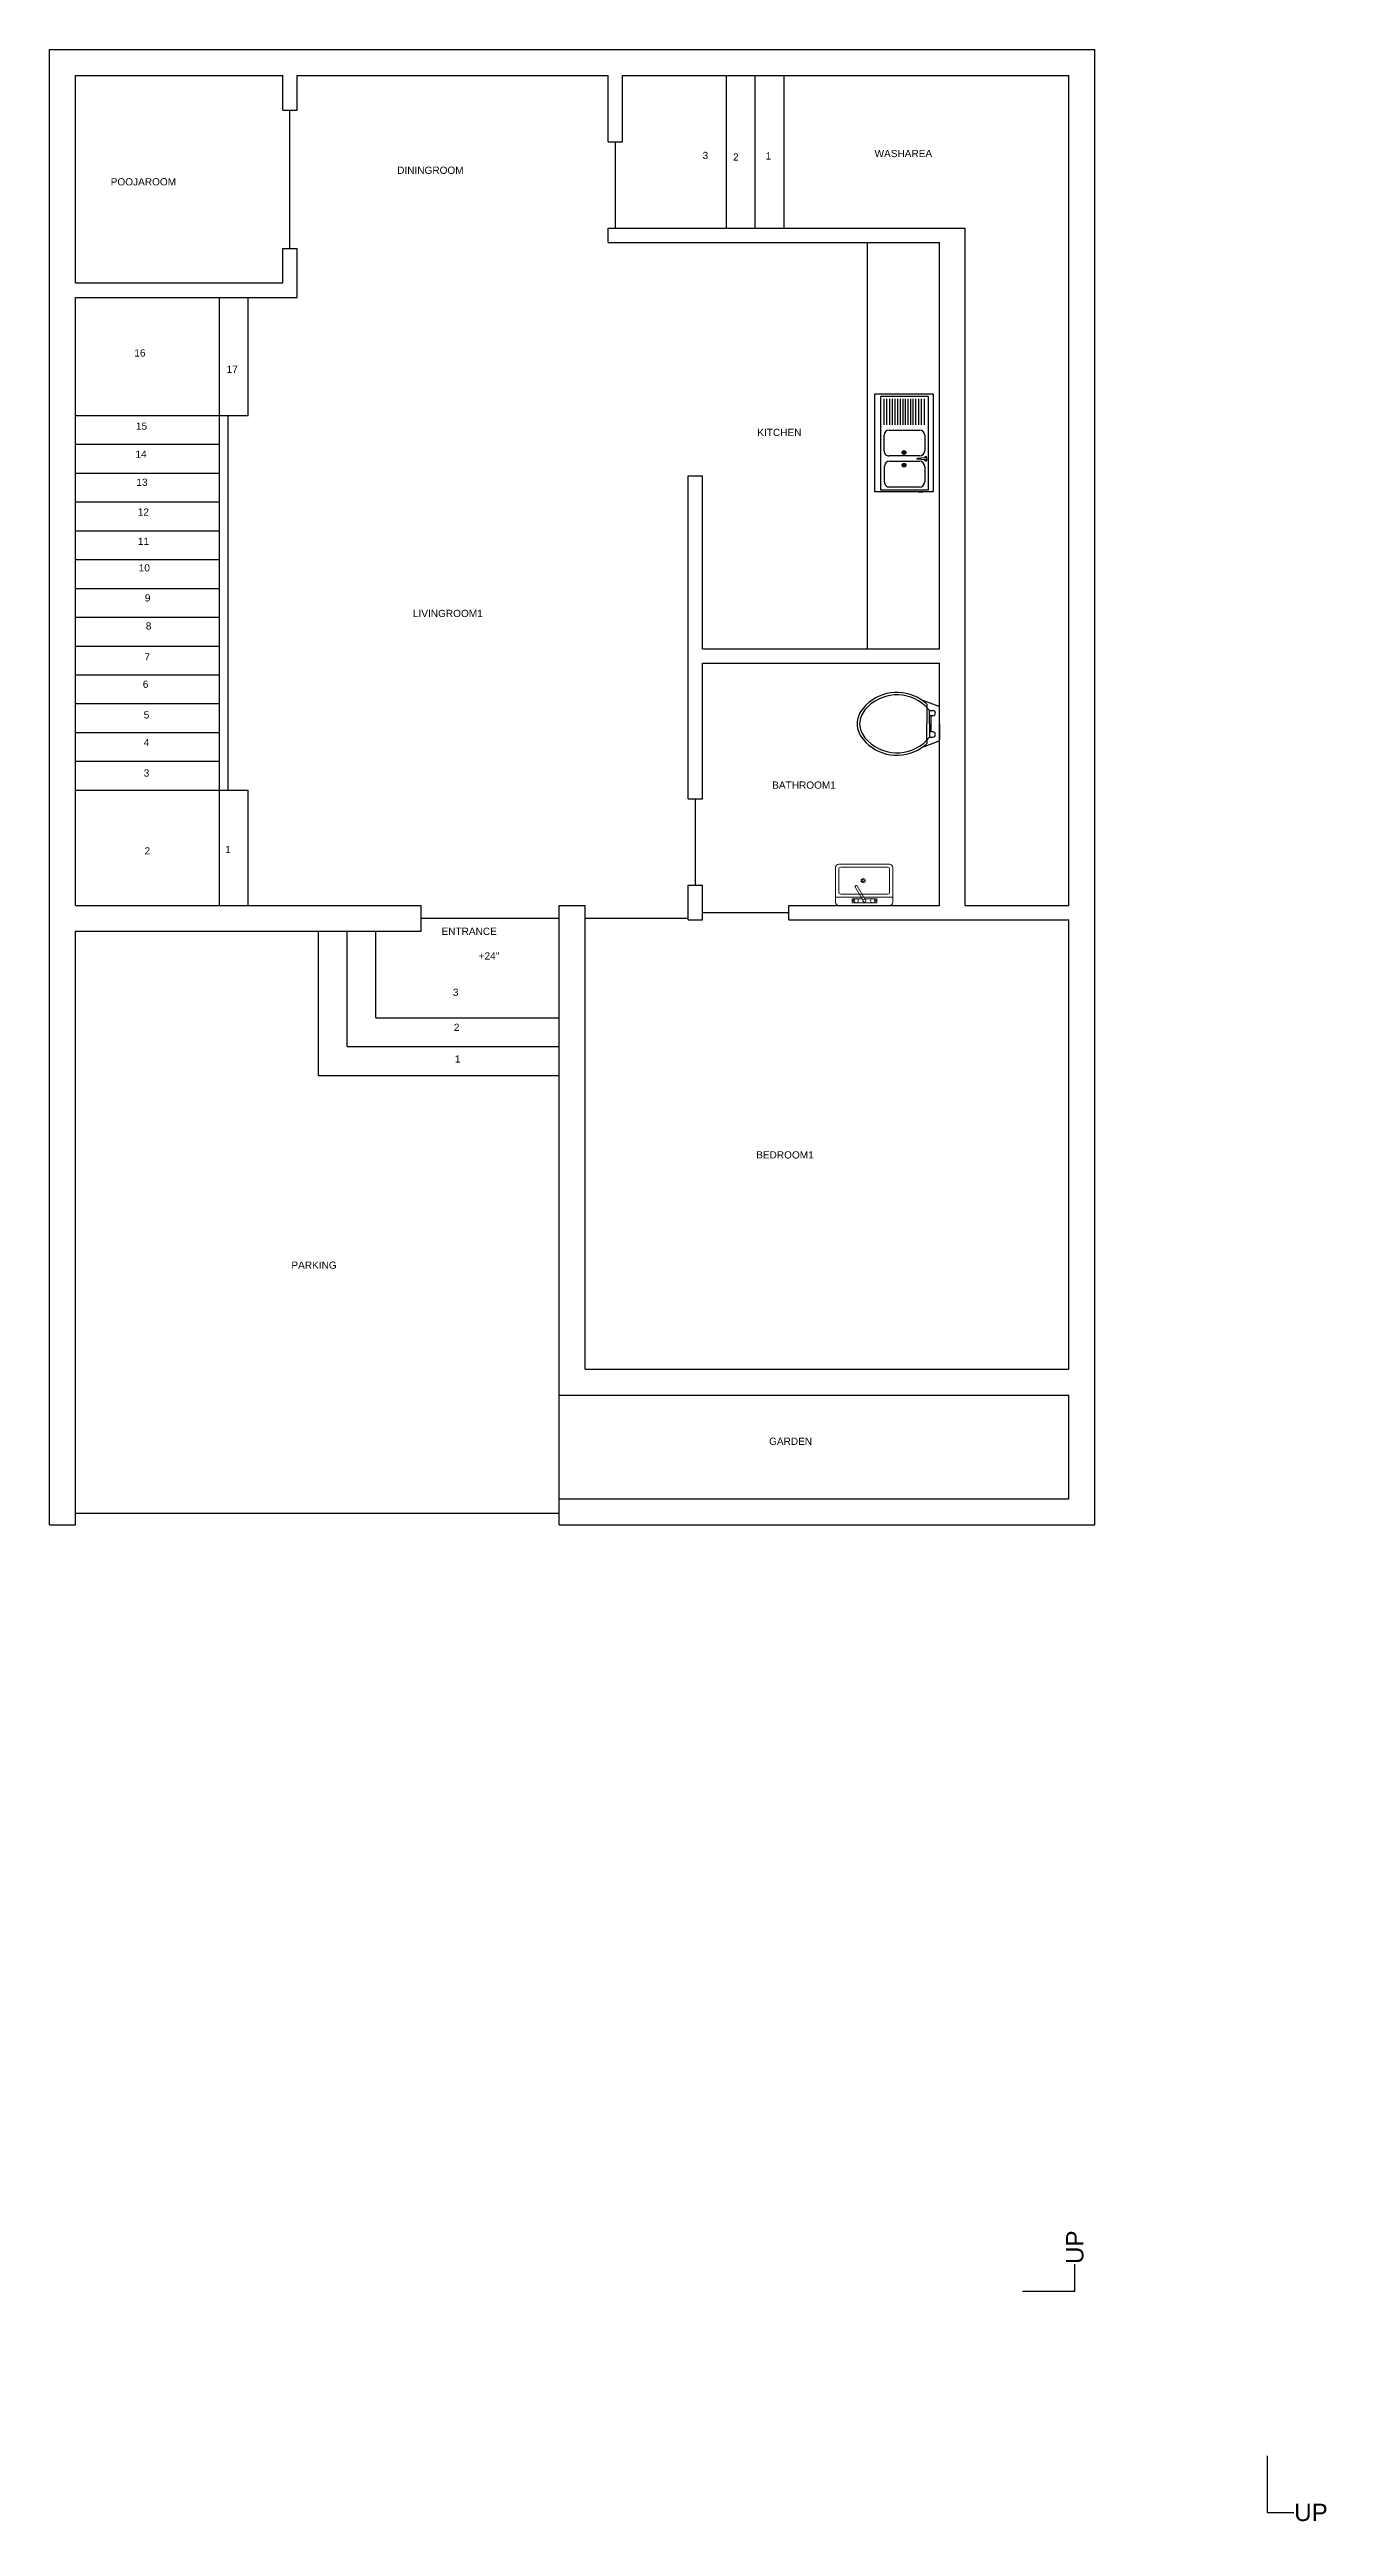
# Model space of a CAD drawing. Header units: feet. Extents: x 0 to 1504, y -348 to 512.
# Drawn here: x 0 to 443, y -348 to 512 of the extents above; entities that cross this region are included whole.
import ezdxf
from ezdxf import colors
from ezdxf.entities.mleader import LeaderData, LeaderLine
from ezdxf.math import Vec2, Vec3

# ---------------------------------------------------------------- set-up
doc = ezdxf.new("R2010")
doc.units = ezdxf.units.FT
doc.header["$MEASUREMENT"] = 0
for name, color, linetype in [('BathRoom1', 7, 'Continuous'), ('BedRoom1', 7, 'Continuous'), ('Boundary', 7, 'Continuous'), ('DiningRoom', 7, 'Continuous'), ('Door2.6fPanel', 7, 'Continuous'), ('Door3fPanel', 7, 'Continuous'), ('Door4fPanel', 7, 'Continuous'), ('Entrance_Staircase', 7, 'Continuous'), ('Garden', 7, 'Continuous'), ('Kitchen', 7, 'Continuous'), ('LivingRoom1', 7, 'Continuous'), ('Main_gate', 7, 'Continuous'), ('Parking', 7, 'Continuous'), ('PoojaRoom', 7, 'Continuous'), ('Sink', 7, 'Continuous'), ('Staircase', 7, 'Continuous'), ('Staircase_innerwall', 7, 'Continuous'), ('Staircase_outertwall', 7, 'Continuous'), ('WashArea', 7, 'Continuous'), ('WashArea_Staircase', 7, 'Continuous'), ('WashBasin', 7, 'Continuous'), ('WC', 7, 'Continuous')]:
    doc.layers.add(name, color=color, linetype=linetype)
doc.styles.get("Standard").update_dxf_attribs({"font": 'arial.ttf'})

# ---------------------------------------------------------------- blocks, each defined once
blk = doc.blocks.new('WashBasin')
at = {"color": 0, "lineweight": 0}
for p, q in [((-8.84, 0), (8.84, 0)), ((-9.91, -13.21), (-9.91, -1.07)), ((-9.91, -2.86), (9.91, -2.86)), ((-8.84, -12.49), (-8.84, -4.64)), ((-8.12, -3.93), (8.12, -3.93)), ((-4.38, -2.31), (-4.38, -0.88)), ((-4.38, -0.88), (4.19, -0.88)), ((-0.1, -2.31), (-4.38, -2.31)), ((-4.02, -1.42), (-4.02, -1.78)), ((-3.62, -1.42), (-4.02, -1.42)), ((-4.02, -1.78), (-3.62, -1.78)), ((-0.2, -2.13), (2.45, -6.72)), ((3.07, -6.37), (0.42, -1.77)), ((4.19, -2.31), (0.73, -2.31)), ((3.43, -1.42), (3.83, -1.42)), ((3.83, -1.78), (3.43, -1.78)), ((3.83, -1.42), (3.83, -1.78)), ((4.19, -0.88), (4.19, -2.31)), ((8.84, -4.64), (8.84, -12.49)), ((9.91, -1.07), (9.91, -13.21)), ((8.84, -14.28), (-8.84, -14.28)), ((8.12, -13.21), (-8.12, -13.21))]:
    blk.add_line(p, q, dxfattribs=at)
for centre, radius in [((-2.95, -1.6), 0.714), ((-0.1, -1.6), 0.535), ((0.33, -8.57), 0.714), ((0.33, -8.57), 0.357), ((2.76, -1.6), 0.714)]:
    blk.add_circle(centre, radius, dxfattribs=at)
for centre, radius, start, end in [((-8.84, -1.07), 1.07, 90, 180), ((8.84, -1.07), 1.07, 0, 90), ((-8.12, -4.64), 0.714, 90, 180), ((2.76, -6.54), 0.357, 210, 30), ((8.12, -4.64), 0.714, 0, 90), ((-8.84, -13.21), 1.07, 180, 270), ((-8.12, -12.49), 0.714, 180, 270), ((8.12, -12.49), 0.714, 270, 0), ((8.84, -13.21), 1.07, 270, 0)]:
    blk.add_arc(centre, radius, start, end, dxfattribs=at)
blk = doc.blocks.new('Sink')
at = {"color": 0}
for p, q in [((0, 20.24), (33.82, 20.24)), ((0, 20.24), (0, 0)), ((0.72, 18.64), (0.72, 2)), ((33.1, 18.64), (0.72, 18.64)), ((10.61, 17.27), (1.62, 17.27)), ((14.21, 17.33), (19.61, 17.33)), ((22.09, 18.05), (22.08, 17.34)), ((22.08, 17.34), (22.27, 14.83)), ((22.74, 18.05), (22.09, 18.05)), ((22.74, 17.34), (22.54, 14.83)), ((22.74, 18.05), (22.74, 17.34)), ((25.01, 17.33), (30.4, 17.33)), ((33.1, 2), (33.1, 18.64)), ((33.82, 20.24), (33.82, 0)), ((10.61, 16.27), (1.62, 16.27)), ((10.61, 15.27), (1.62, 15.27)), ((10.61, 14.27), (1.62, 14.27)), ((10.61, 13.27), (1.62, 13.27)), ((1.62, 12.37), (10.61, 12.37)), ((1.62, 11.47), (10.61, 11.47)), ((1.62, 10.57), (10.61, 10.57)), ((1.62, 9.68), (10.61, 9.68)), ((1.62, 8.78), (10.61, 8.78)), ((12.41, 5.03), (12.41, 15.53)), ((19.7, 10.31), (20.12, 10.12)), ((19.75, 10.42), (20.17, 10.23)), ((19.92, 9.7), (20.12, 10.12)), ((20.04, 9.64), (20.23, 10.07)), ((20.17, 10.23), (20.36, 10.65)), ((20.23, 10.07), (20.65, 9.87)), ((20.28, 10.18), (20.47, 10.59)), ((20.28, 10.18), (20.7, 9.98)), ((21.41, 15.53), (21.41, 5.03)), ((22.27, 14.83), (22.3, 14.7)), ((22.3, 14.7), (22.36, 14.64)), ((22.36, 14.64), (22.41, 14.62)), ((22.45, 14.64), (22.41, 14.62)), ((22.51, 14.7), (22.45, 14.64)), ((22.54, 14.83), (22.51, 14.7)), ((23.21, 5.12), (23.21, 15.53)), ((24.11, 10.31), (24.53, 10.12)), ((24.16, 10.42), (24.58, 10.23)), ((24.34, 9.7), (24.53, 10.12)), ((24.45, 9.64), (24.64, 10.07)), ((24.58, 10.23), (24.77, 10.65)), ((24.64, 10.07), (25.06, 9.87)), ((24.7, 10.18), (24.89, 10.59)), ((24.7, 10.18), (25.12, 9.98)), ((32.2, 15.53), (32.2, 5.12)), ((33.82, 15.07), (33.82, 16.67)), ((33.82, 0), (0, 0)), ((0.72, 2), (33.1, 2)), ((1.62, 7.88), (10.61, 7.88)), ((1.62, 6.98), (10.61, 6.98)), ((1.62, 6.08), (10.61, 6.08)), ((1.62, 5.08), (10.61, 5.08)), ((1.62, 5.08), (10.61, 5.08)), ((1.62, 4.08), (10.61, 4.08)), ((1.62, 3.08), (10.61, 3.08)), ((19.61, 3.23), (14.21, 3.23)), ((30.4, 3.32), (25.01, 3.32))]:
    blk.add_line(p, q, dxfattribs=at)
for points in [[(21.83, 17.38, 0.17747), (21.88, 17.4, 0.103681), (21.94, 17.48, 0.06385), (21.97, 17.57, 0.050025), (21.98, 17.7, 0.050025), (21.97, 17.83, 0.06385), (21.93, 17.92, 0.103681), (21.88, 18, 0.17747), (21.82, 18.01, 0.17747), (21.77, 18, 0.103681), (21.72, 17.92, 0.06385), (21.68, 17.83, 0.050025), (21.67, 17.7, 0.050025), (21.69, 17.57, 0.06385), (21.72, 17.47, 0.103681), (21.78, 17.4, 0.17747)], [(23, 17.39, -0.17747), (22.95, 17.41, -0.103681), (22.89, 17.48, -0.06385), (22.86, 17.58, -0.050025), (22.84, 17.71, -0.050025), (22.86, 17.83, -0.06385), (22.89, 17.93, -0.103681), (22.94, 18, -0.17747), (23, 18.02, -0.17747), (23.05, 18, -0.103681), (23.11, 17.93, -0.06385), (23.14, 17.83, -0.050025), (23.15, 17.71, -0.050025), (23.14, 17.58, -0.06385), (23.11, 17.48, -0.103681), (23.05, 17.41, -0.17747)]]:
    blk.add_lwpolyline(points, format="xyb", close=True, dxfattribs=at)
for points in [[(21.91, 17.96), (22.12, 17.93)], [(22.11, 17.5), (21.91, 17.44)], [(22.91, 17.96), (22.71, 17.93)], [(22.72, 17.5), (22.92, 17.44)]]:
    blk.add_lwpolyline(points, dxfattribs=at)
for centre, radius in [((20.2, 10.15), 0.648), ((20.2, 10.15), 0.53), ((24.61, 10.15), 0.648), ((24.61, 10.15), 0.53)]:
    blk.add_circle(centre, radius, dxfattribs=at)
for centre, start, end in [((14.21, 15.53), 90, 180), ((19.61, 15.53), 0, 90), ((25.01, 15.53), 90, 180), ((30.4, 15.53), 0, 90), ((14.21, 5.03), 180, 270), ((19.61, 5.03), 270, 0), ((25.01, 5.12), 180, 270), ((30.4, 5.12), 270, 0)]:
    blk.add_arc(centre, 1.8, start, end, dxfattribs=at)
blk = doc.blocks.new('Toilet sheet')
at = {"layer": 'WC'}
for p, q in [((0, 0), (-5.46, 0)), ((0, 0), (5.46, 0)), ((-6.13, -0.46), (-8.37, -6.29)), ((-6.82, -4.33), (-5.62, -4.33)), ((-5.62, -4.33), (0, -4.33)), ((-4.64, -3.46), (-4.64, -2.26)), ((0, -3.46), (-4.64, -3.46)), ((-2.81, -2.26), (-2.81, -2.89)), ((2.81, -2.89), (-2.81, -2.89)), ((-2.81, -2.89), (-2.81, -3.46)), ((0, -3.46), (4.64, -3.46)), ((5.62, -4.33), (0, -4.33)), ((2.81, -2.26), (2.81, -2.89)), ((2.81, -2.89), (2.81, -3.46)), ((4.64, -3.46), (4.64, -2.26)), ((5.62, -4.33), (6.82, -4.33)), ((6.13, -0.46), (8.37, -6.29))]:
    blk.add_line(p, q, dxfattribs=at)
for centre, radius, start, end in [((-5.46, -0.72), 0.716, 90, 158.95862), ((5.46, -0.72), 0.716, 21.04138, 90), ((4.36, -14.74), 15.28, 146.4185, 230.42938), ((4.36, -14.74), 14.42, 137.04176, 230.42938), ((4.36, -14.74), 15.28, 137.04176, 146.4185), ((4.36, -14.74), 14.42, 133.7957, 137.04176), ((4.36, -14.74), 14.42, 128.59147, 133.7957), ((-3.72, -2.26), 0.911, 0, 180), ((3.72, -2.26), 0.911, 0, 180), ((-4.36, -14.74), 14.42, 46.2043, 51.40853), ((-4.36, -14.74), 14.42, 309.57062, 46.2043), ((-4.36, -14.74), 15.28, 309.57062, 33.5815), ((-4.36, -14.74), 15.28, 33.5815, 42.95824), ((0.37, -19.56), 9.02, 230.42938, 267.62402), ((0.37, -19.56), 8.16, 230.42938, 267.37533), ((-0.37, -19.56), 8.16, 272.62467, 309.57062), ((-0.37, -19.56), 9.02, 272.37598, 309.57062)]:
    blk.add_arc(centre, radius, start, end, dxfattribs=at)

msp = doc.modelspace()

# ---------------------------------------------------------------- linework, layer by layer
at = {"layer": 'BathRoom1', "transparency": 33554559}
for p, q in [((226.77, 299), (309, 299)), ((226.77, 252), (226.77, 299)), ((309, 215), (309, 299)), ((221.77, 252), (226.77, 252)), ((221.77, 222), (226.77, 222)), ((226.77, 210), (226.77, 222)), ((256.77, 215), (309, 215))]:
    msp.add_line(p, q, dxfattribs=at)
at = {"layer": 'BedRoom1', "transparency": 33554559}
for p, q in [((186, 54), (186, 215)), ((256.77, 210), (256.77, 215)), ((221.77, 210), (226.77, 210)), ((256.77, 210), (354, 210)), ((354, 54), (354, 210)), ((186, 54), (354, 54))]:
    msp.add_line(p, q, dxfattribs=at)
at = {"layer": 'Boundary', "transparency": 33554559}
for p, q in [((0, 512), (363, 512)), ((0, 0), (0, 512)), ((363, 0), (363, 512)), ((0, 0), (9, 0)), ((177, 0), (363, 0))]:
    msp.add_line(p, q, dxfattribs=at)
at = {"layer": 'DiningRoom', "transparency": 33554559}
for p, q in [((86, 491), (86, 503)), ((86, 503), (194, 503)), ((194, 480), (194, 503)), ((194, 445), (194, 450)), ((86, 426), (86, 443))]:
    msp.add_line(p, q, dxfattribs=at)
at = {"layer": 'Door2.6fPanel', "transparency": 33554559}
for p, q in [((196.5, 450), (196.5, 480)), ((224.27, 222), (224.27, 252)), ((226.77, 212.5), (256.77, 212.5))]:
    msp.add_line(p, q, dxfattribs=at)
at = {"layer": 'Door3fPanel', "transparency": 33554559}
msp.add_line((186, 210.5), (221.77, 210.5), dxfattribs=at)
at = {"layer": 'Door4fPanel', "transparency": 33554559}
for p, q in [((83.5, 443), (83.5, 491)), ((129, 210.5), (177, 210.5))]:
    msp.add_line(p, q, dxfattribs=at)
at = {"layer": 'Entrance_Staircase', "transparency": 33554559}
for p, q in [((129, 206), (129, 215)), ((177, 215), (186, 215)), ((93.35, 156), (93.35, 206)), ((103.35, 166), (103.35, 206)), ((113.35, 176), (113.35, 206)), ((113.35, 176), (177, 176)), ((103.35, 166), (177, 166)), ((93.35, 156), (177, 156))]:
    msp.add_line(p, q, dxfattribs=at)
at = {"layer": 'Garden', "transparency": 33554559}
for p, q in [((177, 45), (354, 45)), ((354, 9), (354, 45)), ((177, 9), (354, 9))]:
    msp.add_line(p, q, dxfattribs=at)
at = {"layer": 'Kitchen', "transparency": 33554559}
for p, q in [((194, 445), (309, 445)), ((284, 304), (284, 445)), ((309, 304), (309, 445)), ((221.77, 364), (226.77, 364)), ((226.77, 304), (226.77, 364)), ((226.77, 304), (309, 304))]:
    msp.add_line(p, q, dxfattribs=at)
at = {"layer": 'LivingRoom1', "transparency": 33554559}
for p, q in [((221.77, 252), (221.77, 364)), ((221.77, 210), (221.77, 222))]:
    msp.add_line(p, q, dxfattribs=at)
at = {"layer": 'Main_gate', "transparency": 33554559}
msp.add_line((9, 4), (177, 4), dxfattribs=at)
at = {"layer": 'Parking', "transparency": 33554559}
for p, q in [((177, 0), (177, 215)), ((9, 0), (9, 206)), ((9, 206), (129, 206))]:
    msp.add_line(p, q, dxfattribs=at)
at = {"layer": 'PoojaRoom', "transparency": 33554559}
for p, q in [((9, 431), (9, 503)), ((9, 503), (81, 503)), ((81, 491), (81, 503)), ((81, 491), (86, 491)), ((81, 443), (86, 443)), ((81, 431), (81, 443)), ((9, 431), (81, 431))]:
    msp.add_line(p, q, dxfattribs=at)
at = {"layer": 'Staircase', "transparency": 33554559}
for p, q in [((69, 385), (69, 426)), ((9, 385), (69, 385)), ((9, 375), (59, 375)), ((9, 365), (59, 365)), ((9, 355), (59, 355)), ((9, 345), (59, 345)), ((9, 335), (59, 335)), ((9, 325), (59, 325)), ((9, 315), (59, 315)), ((9, 305), (59, 305)), ((9, 295), (59, 295)), ((9, 285), (59, 285)), ((9, 275), (59, 275)), ((9, 265), (59, 265)), ((9, 255), (69, 255)), ((69, 215), (69, 255))]:
    msp.add_line(p, q, dxfattribs=at)
at = {"layer": 'Staircase_innerwall', "transparency": 33554559}
for p, q in [((59, 215), (59, 426)), ((62, 255), (62, 385))]:
    msp.add_line(p, q, dxfattribs=at)
at = {"layer": 'Staircase_outertwall', "transparency": 33554559}
for p, q in [((9, 426), (86, 426)), ((9, 215), (9, 426)), ((9, 215), (129, 215))]:
    msp.add_line(p, q, dxfattribs=at)
at = {"layer": 'WashArea', "transparency": 33554559}
for p, q in [((199, 503), (354, 503)), ((354, 215), (354, 503)), ((194, 450), (318, 450)), ((318, 215), (318, 450)), ((318, 215), (354, 215))]:
    msp.add_line(p, q, dxfattribs=at)
at = {"layer": 'WashArea_Staircase', "transparency": 33554559}
for p, q in [((199, 480), (199, 503)), ((235.07, 450), (235.07, 503)), ((245.07, 450), (245.07, 503)), ((255.07, 450), (255.07, 503)), ((194, 480), (199, 480))]:
    msp.add_line(p, q, dxfattribs=at)

# ---------------------------------------------------------------- block references
at = {"layer": 'Sink', "transparency": 33554559, "rotation": 270}
msp.add_blockref('Sink', (286.57, 392.35), dxfattribs=at)
at = {"layer": 'WashBasin', "transparency": 33554559, "rotation": 180}
msp.add_blockref('WashBasin', (282.88, 215), dxfattribs=at)
at = {"layer": 'WC', "transparency": 33554559, "rotation": 269.9999999999999}
msp.add_blockref('Toilet sheet', (309, 277.99), dxfattribs=at)

# ---------------------------------------------------------------- texts
at = {"layer": 'BathRoom1', "transparency": 33554559, "insert": (250.94, 257.98), "char_height": 2.5, "attachment_point": 1}
msp.add_mtext('BATHROOM1', dxfattribs=at)
at = {"layer": 'BedRoom1', "transparency": 33554559, "insert": (245.38, 129.64), "char_height": 2.5, "attachment_point": 1}
msp.add_mtext('BEDROOM1', dxfattribs=at)
at = {"layer": 'DiningRoom', "transparency": 33554559, "insert": (120.72, 471.36), "char_height": 2.5, "attachment_point": 1}
msp.add_mtext('DININGROOM', dxfattribs=at)
at = {"layer": 'Entrance_Staircase', "transparency": 33554559, "char_height": 2.5, "attachment_point": 1}
for s, insert in [('ENTRANCE', (136.12, 207.24)), ("+24''", (149, 198.68)), ('3', (140.06, 186.07)), ('2', (140.39, 173.92)), ('1', (140.74, 162.94))]:
    msp.add_mtext(s, dxfattribs=dict(at, insert=insert))
at = {"layer": 'Garden', "transparency": 33554559, "insert": (249.86, 30.24), "char_height": 2.5, "attachment_point": 1}
msp.add_mtext('GARDEN', dxfattribs=at)
at = {"layer": 'Kitchen', "transparency": 33554559, "insert": (245.78, 380.38), "char_height": 2.5, "attachment_point": 1}
msp.add_mtext('KITCHEN ', dxfattribs=at)
at = {"layer": 'LivingRoom1', "transparency": 33554559, "insert": (126.19, 317.56), "char_height": 2.5, "attachment_point": 1}
msp.add_mtext('LIVINGROOM1', dxfattribs=at)
at = {"layer": 'Parking', "transparency": 33554559, "insert": (83.99, 91.39), "char_height": 2.5, "attachment_point": 1}
msp.add_mtext('PARKING', dxfattribs=at)
at = {"layer": 'PoojaRoom', "transparency": 33554559, "insert": (21.25, 467.35), "char_height": 2.5, "attachment_point": 1}
msp.add_mtext('POOJAROOM', dxfattribs=at)
at = {"layer": 'Staircase', "transparency": 33554559, "char_height": 2.5, "attachment_point": 1}
for s, insert in [('16', (29.46, 407.96)), ('17', (61.5, 402.28)), ('15', (30.01, 382.56)), ('14', (29.85, 372.84)), ('13', (30.17, 363.08)), ('12', (30.66, 352.75)), ('11', (30.66, 342.59)), ('10', (30.97, 333.36)), ('9', (33.11, 322.93)), ('8', (33.44, 313.21)), ('7', (32.95, 302.49)), ('6', (32.39, 292.99)), ('5', (32.71, 282.35)), ('4', (32.71, 272.77)), ('3', (32.71, 262.18)), ('2', (32.99, 235.15)), ('1', (61.01, 235.63))]:
    msp.add_mtext(s, dxfattribs=dict(at, insert=insert))
at = {"layer": 'WashArea', "transparency": 33554559, "insert": (286.49, 477.15), "char_height": 2.5, "attachment_point": 1}
msp.add_mtext('WASHAREA', dxfattribs=at)
at = {"layer": 'WashArea_Staircase', "transparency": 33554559, "char_height": 2.5, "attachment_point": 1}
for s, insert in [('3', (226.77, 476.5)), ('2', (237.34, 475.97)), ('1', (248.69, 476.32))]:
    msp.add_mtext(s, dxfattribs=dict(at, insert=insert))

# ---------------------------------------------------------------- leaders
at = {"layer": 'Entrance_Staircase', "transparency": 33554559}
ml = msp.add_multileader_mtext('Standard', dxfattribs=at)
ml.set_content('UP', color=256)
ml.set_leader_properties()
ml.build(insert=Vec2(0, 0))
ml.multileader.update_dxf_attribs({"dogleg_length": 0.36, "arrow_head_size": 0.18})
ctx = ml.context
ctx.base_point, ctx.char_height, ctx.arrow_head_size, ctx.landing_gap_size, ctx.plane_origin = Vec3(432.12, -342.78), 6, 0.18, 0.09, Vec3(422.76, -333.39)
notes = []
notes.append((ctx, [(0, (1, 1, 0), (422.76, -342.78), (1, 0), 9.36, [(0, [(422.76, -322.88)], 0, [])])]))
ctx.mtext.insert, ctx.mtext.flow_direction = Vec3(432.21, -339.73), 5
at = {"layer": 'Staircase', "transparency": 33554559}
ml = msp.add_multileader_mtext('Standard', dxfattribs=at)
ml.set_content('UP', color=256)
ml.set_leader_properties()
ml.build(insert=Vec2(0, 0))
ml.multileader.update_dxf_attribs({"dogleg_length": 0.36, "arrow_head_size": 0.18})
ctx = ml.context
ctx.base_point, ctx.char_height, ctx.arrow_head_size, ctx.landing_gap_size, ctx.plane_origin, ctx.plane_x_axis, ctx.plane_y_axis = Vec3(356.05, -256.61), 6, 0.18, 0.09, Vec3(346.66, -265.97), Vec3(0, 1), Vec3(-1, 0)
notes.append((ctx, [(0, (1, 1, 0), (356.05, -265.97), (0, 1), 9.36, [(0, [(337.68, -265.97)], 0, [])])]))
ctx.mtext.insert, ctx.mtext.text_direction, ctx.mtext.rotation, ctx.mtext.flow_direction = Vec3(353, -256.52), Vec3(0, 1), 1.570796, 5
for ctx, leaders in notes:
    for number, flags, end, landing, length, lines in leaders:
        leader = LeaderData()
        leader.index, (leader.has_last_leader_line, leader.has_dogleg_vector, leader.attachment_direction) = number, flags
        leader.last_leader_point, leader.dogleg_vector, leader.dogleg_length = Vec3(end), Vec3(landing), length
        for number, points, colour, breaks in lines:
            line = LeaderLine()
            line.index, line.vertices, line.color, line.breaks = number, Vec3.list(points), colors.encode_raw_color(colour), breaks
            leader.lines.append(line)
        ctx.leaders.append(leader)

doc.saveas('drawing.dxf')
